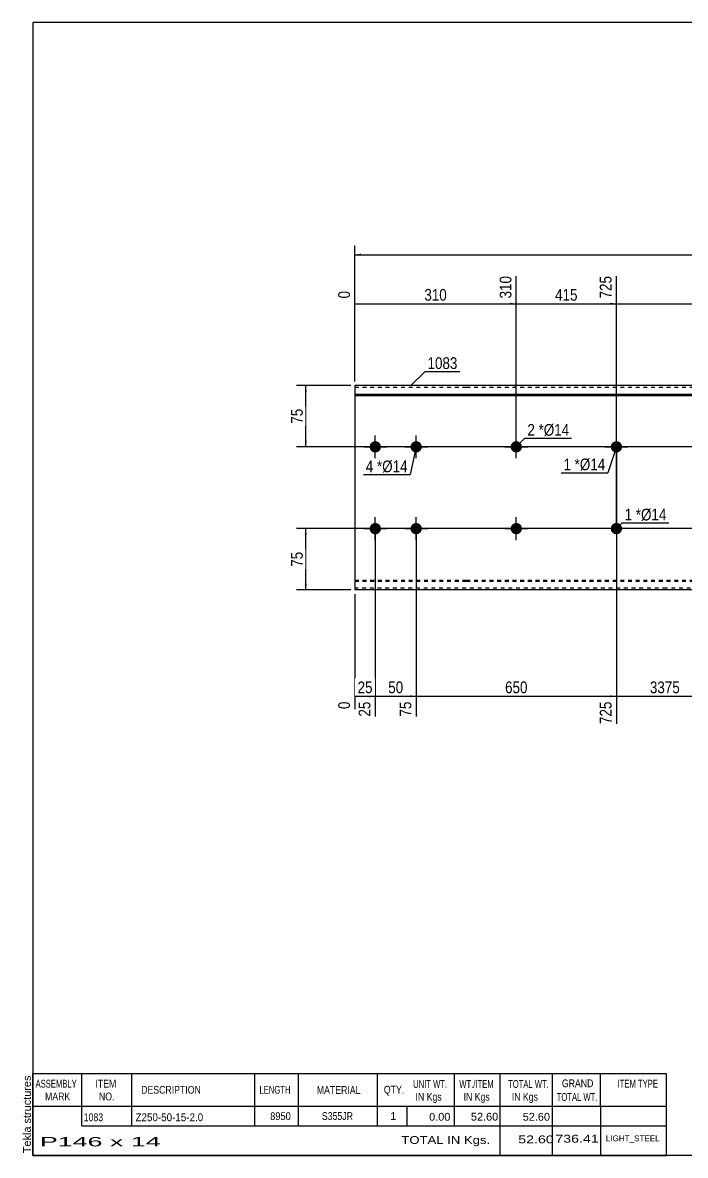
# Model space of a CAD drawing. Header units: millimetres. Extents: x -81 to 321, y -163 to 114.
# Drawn here: x -81.3 to 80.8, y -163.3 to 113.8 of the extents above; entities that cross this region are included whole.
import ezdxf

# ---------------------------------------------------------------- set-up
doc = ezdxf.new("R2010")
doc.units = ezdxf.units.MM
doc.linetypes.add('DXK_LINE_DOT1', pattern=[1.8814, 0.9407, -0.9407])
doc.styles.add('Arial', font='ARIAL.TTF', dxfattribs={"height": 0.2})
doc.styles.add('Arial Narrow', font='ARIALN.TTF', dxfattribs={"height": 0.2})

# ---------------------------------------------------------------- blocks, each defined once
blk = doc.blocks.new('Unknown-629082704-1729')
at = {"color": 5, "linetype": 'Continuous'}
for p, q in [((321.25, 113.75), (-78.75, 113.75)), ((-78.75, 113.75), (-78.75, -163.25)), ((321.25, -163.25), (321.25, 113.75)), ((-78.75, -163.25), (321.25, -163.25))]:
    blk.add_line(p, q, dxfattribs=at)
at = {"color": 174, "linetype": 'Continuous', "style": 'Arial'}
blk.add_text('Tekla structures', height=1.9102, rotation=90, dxfattribs=at).set_placement((-79.25, -162.75))
blk = doc.blocks.new('Part-629082704-1218 - 1203')
at = {"color": 2, "linetype": 'Continuous'}
for p, q in [((27.19, 25), (0, 25)), ((0, 25), (0, -25)), ((51.68, 25), (27.29, 25)), ((76.17, 25), (51.78, 25)), ((99.07, 25), (76.27, 25)), ((123.56, 25), (99.17, 25)), ((148.05, 25), (123.66, 25)), ((182.53, 25), (148.15, 25)), ((202.63, 25), (182.63, 25)), ((227.12, 25), (202.73, 25)), ((244.42, 25), (227.22, 25)), ((244.42, -25), (244.42, 25)), ((0, 22.88), (27.19, 22.88)), ((0, 22.6), (27.19, 22.6)), ((27.29, 22.88), (51.68, 22.88)), ((27.29, 22.6), (51.68, 22.6)), ((51.78, 22.88), (76.17, 22.88)), ((51.78, 22.6), (76.17, 22.6)), ((76.27, 22.88), (99.07, 22.88)), ((76.27, 22.6), (99.07, 22.6)), ((99.17, 22.88), (123.56, 22.88)), ((99.17, 22.6), (123.56, 22.6)), ((123.66, 22.88), (148.05, 22.88)), ((123.66, 22.6), (148.05, 22.6)), ((148.15, 22.88), (182.53, 22.88)), ((148.15, 22.6), (182.53, 22.6)), ((182.63, 22.88), (202.63, 22.88)), ((182.63, 22.6), (202.63, 22.6)), ((202.73, 22.88), (227.12, 22.88)), ((202.73, 22.6), (227.12, 22.6)), ((227.22, 22.88), (244.42, 22.88)), ((227.22, 22.6), (244.42, 22.6)), ((27.19, -25), (0, -25)), ((51.68, -25), (27.29, -25)), ((76.17, -25), (51.78, -25)), ((99.07, -25), (76.27, -25)), ((123.56, -25), (99.17, -25)), ((148.05, -25), (123.66, -25)), ((182.53, -25), (148.15, -25)), ((202.63, -25), (182.63, -25)), ((227.12, -25), (202.73, -25)), ((244.42, -25), (227.22, -25))]:
    blk.add_line(p, q, dxfattribs=at)
at = {"color": 7, "linetype": 'DXK_LINE_DOT1'}
for p, q in [((0, 24.6), (27.19, 24.6)), ((27.29, 24.6), (51.68, 24.6)), ((51.78, 24.6), (76.17, 24.6)), ((76.27, 24.6), (99.07, 24.6)), ((99.17, 24.6), (123.56, 24.6)), ((123.66, 24.6), (148.05, 24.6)), ((148.15, 24.6), (182.53, 24.6)), ((182.63, 24.6), (202.63, 24.6)), ((202.73, 24.6), (227.12, 24.6)), ((227.22, 24.6), (244.42, 24.6)), ((0, -22.6), (27.19, -22.6)), ((0, -22.88), (27.19, -22.88)), ((27.19, -24.6), (0, -24.6)), ((27.29, -22.6), (51.68, -22.6)), ((27.29, -22.88), (51.68, -22.88)), ((51.68, -24.6), (27.29, -24.6)), ((51.78, -22.6), (76.17, -22.6)), ((51.78, -22.88), (76.17, -22.88)), ((76.17, -24.6), (51.78, -24.6)), ((76.27, -22.6), (99.07, -22.6)), ((76.27, -22.88), (99.07, -22.88)), ((99.07, -24.6), (76.27, -24.6)), ((99.17, -22.6), (123.56, -22.6)), ((99.17, -22.88), (123.56, -22.88)), ((123.56, -24.6), (99.17, -24.6)), ((123.66, -22.6), (148.05, -22.6)), ((123.66, -22.88), (148.05, -22.88)), ((148.05, -24.6), (123.66, -24.6)), ((148.15, -22.6), (182.53, -22.6)), ((148.15, -22.88), (182.53, -22.88)), ((182.53, -24.6), (148.15, -24.6)), ((182.63, -22.6), (202.63, -22.6)), ((182.63, -22.88), (202.63, -22.88)), ((202.63, -24.6), (182.63, -24.6)), ((202.73, -22.6), (227.12, -22.6)), ((202.73, -22.88), (227.12, -22.88)), ((227.12, -24.6), (202.73, -24.6)), ((227.22, -22.6), (244.42, -22.6)), ((227.22, -22.88), (244.42, -22.88)), ((244.42, -24.6), (227.22, -24.6))]:
    blk.add_line(p, q, dxfattribs=at)
blk = doc.blocks.new('Bolt-629082704-1227 - 1203')
at = {"linetype": 'Continuous'}
for points in [[(3.6, 10, -1), (6.4, 10, -1)], [(13.6, 10, -1), (16.4, 10, -1)], [(3.6, -10, -1), (6.4, -10, -1)], [(13.6, -10, -1), (16.4, -10, -1)]]:
    blk.add_hatch(color=3, dxfattribs=at).paths.add_polyline_path(points)
at = {"color": 3, "linetype": 'Continuous'}
for p, q in [((5, 7.2), (5, 12.8)), ((15, 7.2), (15, 12.8)), ((2.2, 10), (7.8, 10)), ((12.2, 10), (17.8, 10)), ((5, -12.8), (5, -7.2)), ((15, -12.8), (15, -7.2)), ((2.2, -10), (7.8, -10)), ((12.2, -10), (17.8, -10))]:
    blk.add_line(p, q, dxfattribs=at)
blk = doc.blocks.new('Bolt-629082704-1228 - 1203')
at = {"linetype": 'Continuous'}
blk.add_hatch(color=3, dxfattribs=at).paths.add_polyline_path([(62.58, 10, -1), (65.38, 10, -1)])
at = {"color": 3, "linetype": 'Continuous'}
for p, q in [((63.98, 7.2), (63.98, 12.8)), ((61.18, 10), (66.78, 10))]:
    blk.add_line(p, q, dxfattribs=at)
blk = doc.blocks.new('Bolt-629082704-1229 - 1203')
at = {"linetype": 'Continuous'}
blk.add_hatch(color=3, dxfattribs=at).paths.add_polyline_path([(65.38, -10, -1), (62.58, -10, -1)])
at = {"color": 3, "linetype": 'Continuous'}
for p, q in [((63.98, -7.2), (63.98, -12.8)), ((66.78, -10), (61.18, -10))]:
    blk.add_line(p, q, dxfattribs=at)
blk = doc.blocks.new('Bolt-629082704-1230 - 1203')
at = {"linetype": 'Continuous'}
for points in [[(38.09, 10, -1), (40.89, 10, -1)], [(38.09, -10, -1), (40.89, -10, -1)]]:
    blk.add_hatch(color=3, dxfattribs=at).paths.add_polyline_path(points)
at = {"color": 3, "linetype": 'Continuous'}
for p, q in [((39.49, 7.2), (39.49, 12.8)), ((36.69, 10), (42.29, 10)), ((39.49, -12.8), (39.49, -7.2)), ((36.69, -10), (42.29, -10))]:
    blk.add_line(p, q, dxfattribs=at)
blk = doc.blocks.new('StraightDimension-629082704-1328 - 1203')
at = {"linetype": 'Continuous'}
for points in [[(-12.25, 23.5), (-12, 25), (-11.75, 23.5)], [(-11.75, 11.5), (-12, 10), (-12.25, 11.5)]]:
    blk.add_hatch(color=7, dxfattribs=at).paths.add_polyline_path(points)
at = {"color": 7, "linetype": 'Continuous'}
for p, q in [((-1, 25), (-14.25, 25)), ((-12, 10), (-12, 25)), ((110.36, 10), (-14.25, 10))]:
    blk.add_line(p, q, dxfattribs=at)
at = {"color": 0}
blk.add_wipeout([(-12.15, 19.93), (-16.35, 19.93), (-16.35, 15.07), (-12.15, 15.07)], dxfattribs=at)
at = {"color": 3, "style": 'Arial Narrow'}
blk.add_text('75', height=2.863, rotation=90.0002, dxfattribs=at).set_placement((-12.75, 15.67))
blk = doc.blocks.new('StraightDimension-629082704-1347 - 1203')
at = {"linetype": 'Continuous'}
for points in [[(1.5, 56.75), (0, 57), (1.5, 57.25)], [(242.92, 57.25), (244.42, 57), (242.92, 56.75)]]:
    blk.add_hatch(color=7, dxfattribs=at).paths.add_polyline_path(points)
at = {"color": 7, "linetype": 'Continuous'}
for p, q in [((0, 26), (0, 59.25)), ((244.42, 26), (244.42, 59.25)), ((0, 57), (244.42, 57))]:
    blk.add_line(p, q, dxfattribs=at)
at = {"color": 0}
blk.add_wipeout([(126.46, 57.15), (126.46, 61.35), (117.95, 61.35), (117.95, 57.15)], dxfattribs=at)
at = {"color": 3, "style": 'Arial Narrow'}
blk.add_text('8950', height=2.863, dxfattribs=at).set_placement((118.55, 57.75))
blk = doc.blocks.new('StraightDimension-629082704-1318 - 1203')
at = {"linetype": 'Continuous'}
blk.add_hatch(color=7, dxfattribs=at).paths.add_polyline_path([(37.99, 45.25), (39.49, 45), (37.99, 44.75)])
at = {"color": 7, "linetype": 'Continuous'}
for p, q in [((39.49, 11), (39.49, 51.78)), ((0, 26), (0, 48.13)), ((0, 45), (39.49, 45))]:
    blk.add_line(p, q, dxfattribs=at)
at = {"color": 0, "linetype": 'Continuous'}
for points in [[(38.89, 52.38), (34.69, 52.38), (34.69, 45.7), (38.89, 45.7)], [(-0.6, 48.73), (-4.8, 48.73), (-4.8, 45.7), (-0.6, 45.7)]]:
    blk.add_wipeout(points, dxfattribs=at)
at = {"color": 0}
blk.add_wipeout([(23.09, 45.15), (23.09, 49.35), (16.4, 49.35), (16.4, 45.15)], dxfattribs=at)
at = {"color": 3, "linetype": 'Continuous', "style": 'Arial Narrow'}
for s, height, p in [('310', 2.863, (38.29, 46.3)), ('0', 2.86, (-1.2, 46.3))]:
    blk.add_text(s, height=height, rotation=90.0002, dxfattribs=at).set_placement(p)
at = {"color": 3, "style": 'Arial Narrow'}
blk.add_text('310', height=2.863, dxfattribs=at).set_placement((17, 45.75))
blk = doc.blocks.new('StraightDimension-629082704-1270 - 1203')
at = {"linetype": 'Continuous'}
blk.add_hatch(color=7, dxfattribs=at).paths.add_polyline_path([(86.17, -50.75), (87.67, -51), (86.17, -51.25)])
at = {"color": 7, "linetype": 'Continuous'}
for p, q in [((63.98, 9), (63.98, -57.78)), ((87.67, -11), (87.67, -59.61)), ((63.98, -51), (87.67, -51))]:
    blk.add_line(p, q, dxfattribs=at)
at = {"color": 0}
blk.add_wipeout([(80.08, -50.85), (80.08, -46.65), (71.57, -46.65), (71.57, -50.85)], dxfattribs=at)
at = {"color": 0, "linetype": 'Continuous'}
blk.add_wipeout([(87.07, -51.7), (82.87, -51.7), (82.87, -60.21), (87.07, -60.21)], dxfattribs=at)
at = {"color": 3, "style": 'Arial Narrow'}
blk.add_text('3375', height=2.863, dxfattribs=at).set_placement((72.17, -50.25))
at = {"color": 3, "linetype": 'Continuous', "style": 'Arial Narrow'}
blk.add_text('4100', height=2.863, rotation=90.0002, dxfattribs=at).set_placement((86.47, -59.61))
blk = doc.blocks.new('StraightDimension-629082704-1271 - 1203')
at = {"linetype": 'Continuous'}
blk.add_hatch(color=7, dxfattribs=at).paths.add_polyline_path([(62.48, -50.75), (63.98, -51), (62.48, -51.25)])
at = {"color": 7, "linetype": 'Continuous'}
for p, q in [((63.98, 9), (63.98, -57.78)), ((15, -11), (15, -55.96)), ((15, -51), (63.98, -51))]:
    blk.add_line(p, q, dxfattribs=at)
at = {"color": 0}
blk.add_wipeout([(42.83, -50.85), (42.83, -46.65), (36.15, -46.65), (36.15, -50.85)], dxfattribs=at)
at = {"color": 0, "linetype": 'Continuous'}
blk.add_wipeout([(63.38, -51.7), (59.18, -51.7), (59.18, -58.38), (63.38, -58.38)], dxfattribs=at)
at = {"color": 3, "style": 'Arial Narrow'}
blk.add_text('650', height=2.863, dxfattribs=at).set_placement((36.75, -50.25))
at = {"color": 3, "linetype": 'Continuous', "style": 'Arial Narrow'}
blk.add_text('725', height=2.863, rotation=90.0002, dxfattribs=at).set_placement((62.78, -57.78))
blk = doc.blocks.new('StraightDimension-629082704-1272 - 1203')
at = {"linetype": 'Continuous'}
blk.add_hatch(color=7, dxfattribs=at).paths.add_polyline_path([(13.5, -50.75), (15, -51), (13.5, -51.25)])
at = {"color": 7, "linetype": 'Continuous'}
for p, q in [((5, -11), (5, -55.96)), ((15, -11), (15, -55.96)), ((5, -51), (15, -51))]:
    blk.add_line(p, q, dxfattribs=at)
at = {"color": 0}
blk.add_wipeout([(12.43, -50.85), (12.43, -46.65), (7.57, -46.65), (7.57, -50.85)], dxfattribs=at)
at = {"color": 3, "style": 'Arial Narrow'}
blk.add_text('50', height=2.863, dxfattribs=at).set_placement((8.17, -50.25))
at = {"color": 0, "linetype": 'Continuous'}
blk.add_wipeout([(14.4, -51.7), (10.2, -51.7), (10.2, -56.56), (14.4, -56.56)], dxfattribs=at)
at = {"color": 3, "linetype": 'Continuous', "style": 'Arial Narrow'}
blk.add_text('75', height=2.863, rotation=90.0002, dxfattribs=at).set_placement((13.8, -55.96))
blk = doc.blocks.new('StraightDimension-629082704-1273 - 1203')
at = {"linetype": 'Continuous'}
blk.add_hatch(color=7, dxfattribs=at).paths.add_polyline_path([(3.5, -50.75), (5, -51), (3.5, -51.25)])
at = {"color": 7, "linetype": 'Continuous'}
for p, q in [((5, -11), (5, -55.96)), ((0, -26), (0, -54.13)), ((0, -51), (5, -51))]:
    blk.add_line(p, q, dxfattribs=at)
at = {"color": 0}
blk.add_wipeout([(4.93, -50.85), (4.93, -46.65), (0.07, -46.65), (0.07, -50.85)], dxfattribs=at)
at = {"color": 3, "style": 'Arial Narrow'}
blk.add_text('25', height=2.863, dxfattribs=at).set_placement((0.67, -50.25))
at = {"color": 0, "linetype": 'Continuous'}
blk.add_wipeout([(4.4, -51.7), (0.2, -51.7), (0.2, -56.56), (4.4, -56.56)], dxfattribs=at)
at = {"color": 3, "linetype": 'Continuous', "style": 'Arial Narrow'}
blk.add_text('25', height=2.863, rotation=90.0002, dxfattribs=at).set_placement((3.8, -55.96))
at = {"color": 0, "linetype": 'Continuous'}
blk.add_wipeout([(-0.6, -51.7), (-4.8, -51.7), (-4.8, -54.73), (-0.6, -54.73)], dxfattribs=at)
at = {"color": 3, "linetype": 'Continuous', "style": 'Arial Narrow'}
blk.add_text('0', height=2.86, rotation=90.0002, dxfattribs=at).set_placement((-1.2, -54.13))
blk = doc.blocks.new('StraightDimension-629082704-1316 - 1203')
at = {"linetype": 'Continuous'}
blk.add_hatch(color=7, dxfattribs=at).paths.add_polyline_path([(242.92, 45.25), (244.42, 45), (242.92, 44.75)])
at = {"color": 7, "linetype": 'Continuous'}
for p, q in [((244.42, 26), (244.42, 53.61)), ((63.98, -9), (63.98, 51.78)), ((63.98, 45), (244.42, 45))]:
    blk.add_line(p, q, dxfattribs=at)
at = {"color": 0, "linetype": 'Continuous'}
blk.add_wipeout([(243.82, 54.21), (239.62, 54.21), (239.62, 45.7), (243.82, 45.7)], dxfattribs=at)
at = {"color": 0}
blk.add_wipeout([(158.45, 45.15), (158.45, 49.35), (149.94, 49.35), (149.94, 45.15)], dxfattribs=at)
at = {"color": 3, "linetype": 'Continuous', "style": 'Arial Narrow'}
blk.add_text('8950', height=2.863, rotation=90.0002, dxfattribs=at).set_placement((243.22, 46.3))
at = {"color": 3, "style": 'Arial Narrow'}
blk.add_text('8225', height=2.863, dxfattribs=at).set_placement((150.54, 45.75))
blk = doc.blocks.new('StraightDimension-629082704-1317 - 1203')
at = {"linetype": 'Continuous'}
blk.add_hatch(color=7, dxfattribs=at).paths.add_polyline_path([(62.48, 45.25), (63.98, 45), (62.48, 44.75)])
at = {"color": 7, "linetype": 'Continuous'}
for p, q in [((39.49, 11), (39.49, 51.78)), ((63.98, -9), (63.98, 51.78)), ((39.49, 45), (63.98, 45))]:
    blk.add_line(p, q, dxfattribs=at)
at = {"color": 0, "linetype": 'Continuous'}
blk.add_wipeout([(63.38, 52.38), (59.18, 52.38), (59.18, 45.7), (63.38, 45.7)], dxfattribs=at)
at = {"color": 0}
blk.add_wipeout([(55.07, 45.15), (55.07, 49.35), (48.39, 49.35), (48.39, 45.15)], dxfattribs=at)
at = {"color": 3, "linetype": 'Continuous', "style": 'Arial Narrow'}
blk.add_text('725', height=2.863, rotation=90.0002, dxfattribs=at).set_placement((62.78, 46.3))
at = {"color": 3, "style": 'Arial Narrow'}
blk.add_text('415', height=2.863, dxfattribs=at).set_placement((48.99, 45.75))
blk = doc.blocks.new('StraightDimension-629082704-1338 - 1203')
at = {"linetype": 'Continuous'}
for points in [[(-12.25, -11.5), (-12, -10), (-11.75, -11.5)], [(-11.75, -23.5), (-12, -25), (-12.25, -23.5)]]:
    blk.add_hatch(color=7, dxfattribs=at).paths.add_polyline_path(points)
at = {"color": 7, "linetype": 'Continuous'}
for p, q in [((110.36, -10), (-14.25, -10)), ((-12, -25), (-12, -10)), ((-1, -25), (-14.25, -25))]:
    blk.add_line(p, q, dxfattribs=at)
at = {"color": 0}
blk.add_wipeout([(-12.15, -15.07), (-16.35, -15.07), (-16.35, -19.93), (-12.15, -19.93)], dxfattribs=at)
at = {"color": 3, "style": 'Arial Narrow'}
blk.add_text('75', height=2.863, rotation=90.0002, dxfattribs=at).set_placement((-12.75, -19.33))
blk = doc.blocks.new('CBS_BOM-629082704-1751')
at = {"color": 7, "linetype": 'Continuous'}
for p, q in [((-78.78, -151.28), (-78.78, -143.28)), ((-78.78, -143.28), (76.14, -143.28)), ((-66.78, -151.28), (-66.78, -143.28)), ((-54.59, -151.28), (-54.59, -143.28)), ((-24.43, -151.28), (-24.43, -143.28)), ((-13.75, -151.28), (-13.75, -143.28)), ((5.57, -151.28), (5.57, -143.28)), ((24.37, -151.28), (24.37, -143.28)), ((35.58, -151.28), (35.58, -143.28)), ((48.37, -151.28), (48.37, -143.28)), ((60.12, -151.28), (60.12, -143.28)), ((76.14, -143.29), (76.14, -151.27)), ((-78.78, -151.28), (76.14, -151.28)), ((-78.78, -156.08), (-78.78, -151.28)), ((-66.78, -156.08), (-66.78, -151.28)), ((-54.59, -156.08), (-54.59, -151.28)), ((-24.43, -156.08), (-24.43, -151.28)), ((-13.75, -156.08), (-13.75, -151.28)), ((5.57, -156.08), (5.57, -151.28)), ((12.83, -156.08), (12.83, -151.28)), ((24.37, -156.08), (24.37, -151.28)), ((35.58, -156.08), (35.58, -151.28)), ((48.37, -156.08), (48.37, -151.28)), ((60.14, -156.08), (60.14, -151.28)), ((76.14, -151.28), (76.14, -156.08)), ((-78.78, -163.28), (-78.78, -156.1)), ((-66.78, -156.08), (76.14, -156.08)), ((35.58, -163.28), (35.58, -156.1)), ((48.37, -163.28), (48.37, -156.1)), ((60.18, -163.28), (60.18, -156.1)), ((76.14, -156.08), (76.14, -163.28)), ((-78.78, -163.28), (76.14, -163.28))]:
    blk.add_line(p, q, dxfattribs=at)
at = {"color": 3, "linetype": 'Continuous', "style": 'Arial'}
for s, height, width, p in [('ASSEMBLY', 1.91, 0.7, (-78.1, -146.71)), ('ITEM', 1.91, 0.8, (-63.45, -146.71)), ('DESCRIPTION', 1.9102, 0.8, (-52.27, -148.21)), ('LENGTH', 1.91, 0.7, (-23.32, -148.21)), ('MATERIAL', 1.91, 0.8, (-9.3, -148.26)), ('QTY.', 1.91, 0.8, (7.09, -148.18)), ('UNIT WT.', 1.91, 0.7, (14.26, -146.78)), ('WT./ITEM', 1.91, 0.7, (25.55, -146.78)), ('TOTAL WT.', 1.91, 0.7, (37.49, -146.78)), ('GRAND', 1.91, 0.8, (50.64, -146.62)), ('ITEM TYPE', 1.91, 0.7, (64.28, -146.7)), ('MARK', 1.91, 0.8, (-75.78, -149.84)), ('NO.', 1.91, 0.8, (-62.6, -149.84)), ('IN Kgs', 1.91, 0.8, (14.84, -149.92)), ('IN Kgs', 1.91, 0.8, (26.59, -149.92)), ('IN Kgs', 1.91, 0.8, (38.38, -149.92)), ('TOTAL WT.', 1.91, 0.7, (49.38, -149.96))]:
    blk.add_text(s, height=height, dxfattribs=dict(at, width=width)).set_placement(p)
at = {"color": 7, "linetype": 'Continuous', "style": 'Arial'}
for s, height, width, p in [('1083', 1.91, 0.8, (-66.32, -154.93)), ('Z250-50-15-2.0', 1.9102, 0.9, (-53.65, -154.93)), ('8950', 1.91, 0.85, (-20.71, -154.65)), ('S355JR', 1.91, 0.8, (-8.06, -154.62))]:
    blk.add_text(s, height=height, dxfattribs=dict(at, width=width)).set_placement(p)
for s, p in [('1', (8.66, -154.62)), ('0.00', (18.17, -154.81)), ('52.60', (28.39, -154.78)), ('52.60', (41.06, -154.81))]:
    blk.add_text(s, height=1.91, dxfattribs=at).set_placement(p)
at = {"color": 6, "linetype": 'Continuous', "style": 'Arial'}
for s, height, width, p in [('P146 x 14', 2.292, 2.05, (-77.06, -161.09)), ('TOTAL IN Kgs.', 1.9102, 1.2, (11.38, -160.48)), ('52.60', 1.91, 1.3, (39.97, -160.33)), ('736.41', 1.91, 1.3, (49.04, -160.17))]:
    blk.add_text(s, height=height, dxfattribs=dict(at, width=width)).set_placement(p)
blk.add_text('LIGHT_STEEL', height=1.4135, dxfattribs=at).set_placement((61.39, -159.83))
blk = doc.blocks.new('Mark-629082704-1350 - 1203')
at = {"color": 0}
blk.add_wipeout([(25.09, 29.04), (25.09, 32.04), (17.78, 32.04), (17.78, 29.04)], dxfattribs=at)
blk.add_wipeout([(25.09, 29.04), (25.09, 32.04), (17.78, 32.04), (17.78, 29.04)], dxfattribs=at)
at = {"color": 7, "linetype": 'Continuous'}
for p, q in [((13.65, 24.9), (17.18, 28.44)), ((17.18, 28.44), (25.69, 28.44))]:
    blk.add_line(p, q, dxfattribs=at)
at = {"color": 3, "style": 'Arial Narrow'}
blk.add_text('1083', height=2.863, dxfattribs=at).set_placement((17.78, 29.04))
blk = doc.blocks.new('Mark-629082704-1376 - 1203')
at = {"color": 0}
blk.add_wipeout([(4.51, 3.8), (4.51, 6.8), (2.68, 6.8), (2.68, 3.8)], dxfattribs=at)
blk.add_wipeout([(4.51, 3.8), (4.51, 6.8), (2.68, 6.8), (2.68, 3.8)], dxfattribs=at)
blk.add_wipeout([(6.69, 3.8), (6.69, 6.8), (5.41, 6.8), (5.41, 3.8)], dxfattribs=at)
blk.add_wipeout([(6.69, 3.8), (6.69, 6.8), (5.41, 6.8), (5.41, 3.8)], dxfattribs=at)
at = {"color": 3, "style": 'Arial Narrow'}
blk.add_text('4', height=2.86, dxfattribs=at).set_placement((2.68, 3.8))
at = {"color": 0}
blk.add_wipeout([(12.9, 3.8), (12.9, 6.8), (6.69, 6.8), (6.69, 3.8)], dxfattribs=at)
blk.add_wipeout([(12.9, 3.8), (12.9, 6.8), (6.69, 6.8), (6.69, 3.8)], dxfattribs=at)
at = {"color": 7, "linetype": 'Continuous'}
for p in [(15, 10), (2.08, 3.2)]:
    blk.add_line(p, (13.5, 3.2), dxfattribs=at)
at = {"color": 3, "style": 'Arial Narrow'}
for s, height, p in [('*', 2.86, (5.41, 3.8)), ('Ø14', 2.863, (6.69, 3.8))]:
    blk.add_text(s, height=height, dxfattribs=at).set_placement(p)
blk = doc.blocks.new('Mark-629082704-1377 - 1203')
at = {"color": 0}
blk.add_wipeout([(52.86, 4.28), (52.86, 7.28), (51.04, 7.28), (51.04, 4.28)], dxfattribs=at)
blk.add_wipeout([(52.86, 4.28), (52.86, 7.28), (51.04, 7.28), (51.04, 4.28)], dxfattribs=at)
blk.add_wipeout([(55.04, 4.28), (55.04, 7.28), (53.76, 7.28), (53.76, 4.28)], dxfattribs=at)
blk.add_wipeout([(55.04, 4.28), (55.04, 7.28), (53.76, 7.28), (53.76, 4.28)], dxfattribs=at)
at = {"color": 3, "style": 'Arial Narrow'}
blk.add_text('1', height=2.86, dxfattribs=at).set_placement((51.04, 4.28))
at = {"color": 0}
blk.add_wipeout([(61.25, 4.28), (61.25, 7.28), (55.04, 7.28), (55.04, 4.28)], dxfattribs=at)
blk.add_wipeout([(61.25, 4.28), (61.25, 7.28), (55.04, 7.28), (55.04, 4.28)], dxfattribs=at)
at = {"color": 7, "linetype": 'Continuous'}
for p in [(63.98, 10), (50.44, 3.68)]:
    blk.add_line(p, (61.85, 3.68), dxfattribs=at)
at = {"color": 3, "style": 'Arial Narrow'}
for s, height, p in [('*', 2.86, (53.76, 4.28)), ('Ø14', 2.863, (55.04, 4.28))]:
    blk.add_text(s, height=height, dxfattribs=at).set_placement(p)
blk = doc.blocks.new('Mark-629082704-1378 - 1203')
at = {"color": 0}
blk.add_wipeout([(67.82, -7.99), (67.82, -4.99), (65.99, -4.99), (65.99, -7.99)], dxfattribs=at)
blk.add_wipeout([(67.82, -7.99), (67.82, -4.99), (65.99, -4.99), (65.99, -7.99)], dxfattribs=at)
at = {"color": 7, "linetype": 'Continuous'}
blk.add_line((63.98, -10), (65.39, -8.59), dxfattribs=at)
at = {"color": 0}
blk.add_wipeout([(70, -7.99), (70, -4.99), (68.72, -4.99), (68.72, -7.99)], dxfattribs=at)
blk.add_wipeout([(70, -7.99), (70, -4.99), (68.72, -4.99), (68.72, -7.99)], dxfattribs=at)
at = {"color": 3, "style": 'Arial Narrow'}
blk.add_text('1', height=2.86, dxfattribs=at).set_placement((65.99, -7.99))
at = {"color": 0}
blk.add_wipeout([(76.21, -7.99), (76.21, -4.99), (70, -4.99), (70, -7.99)], dxfattribs=at)
blk.add_wipeout([(76.21, -7.99), (76.21, -4.99), (70, -4.99), (70, -7.99)], dxfattribs=at)
at = {"color": 7, "linetype": 'Continuous'}
blk.add_line((65.39, -8.59), (76.81, -8.59), dxfattribs=at)
at = {"color": 3, "style": 'Arial Narrow'}
for s, height, p in [('*', 2.86, (68.72, -7.99)), ('Ø14', 2.863, (70, -7.99))]:
    blk.add_text(s, height=height, dxfattribs=at).set_placement(p)
blk = doc.blocks.new('Mark-629082704-1379 - 1203')
at = {"color": 0}
blk.add_wipeout([(44.04, 12.72), (44.04, 15.72), (42.21, 15.72), (42.21, 12.72)], dxfattribs=at)
blk.add_wipeout([(44.04, 12.72), (44.04, 15.72), (42.21, 15.72), (42.21, 12.72)], dxfattribs=at)
at = {"color": 7, "linetype": 'Continuous'}
blk.add_line((39.49, 10), (41.61, 12.12), dxfattribs=at)
at = {"color": 0}
blk.add_wipeout([(46.21, 12.72), (46.21, 15.72), (44.94, 15.72), (44.94, 12.72)], dxfattribs=at)
blk.add_wipeout([(46.21, 12.72), (46.21, 15.72), (44.94, 15.72), (44.94, 12.72)], dxfattribs=at)
at = {"color": 3, "style": 'Arial Narrow'}
blk.add_text('2', height=2.86, dxfattribs=at).set_placement((42.21, 12.72))
at = {"color": 0}
blk.add_wipeout([(52.43, 12.72), (52.43, 15.72), (46.21, 15.72), (46.21, 12.72)], dxfattribs=at)
blk.add_wipeout([(52.43, 12.72), (52.43, 15.72), (46.21, 15.72), (46.21, 12.72)], dxfattribs=at)
at = {"color": 7, "linetype": 'Continuous'}
blk.add_line((41.61, 12.12), (53.03, 12.12), dxfattribs=at)
at = {"color": 3, "style": 'Arial Narrow'}
for s, height, p in [('*', 2.86, (44.94, 12.72)), ('Ø14', 2.863, (46.21, 12.72))]:
    blk.add_text(s, height=height, dxfattribs=at).set_placement(p)

msp = doc.modelspace()

# ---------------------------------------------------------------- block references
for name in ['Unknown-629082704-1729', 'Part-629082704-1218 - 1203', 'Bolt-629082704-1227 - 1203', 'Bolt-629082704-1230 - 1203', 'Bolt-629082704-1228 - 1203', 'Bolt-629082704-1229 - 1203', 'CBS_BOM-629082704-1751']:
    msp.add_blockref(name, (0, 0))

# ---------------------------------------------------------------- next in the draw order: block references
msp.add_blockref('StraightDimension-629082704-1328 - 1203', (0, 0))

# ---------------------------------------------------------------- next in the draw order: block references
for name in ['StraightDimension-629082704-1347 - 1203', 'StraightDimension-629082704-1270 - 1203']:
    msp.add_blockref(name, (0, 0))

# ---------------------------------------------------------------- next in the draw order: block references
for name in ['StraightDimension-629082704-1318 - 1203', 'StraightDimension-629082704-1271 - 1203']:
    msp.add_blockref(name, (0, 0))

# ---------------------------------------------------------------- next in the draw order: block references
for name in ['StraightDimension-629082704-1316 - 1203', 'Mark-629082704-1350 - 1203', 'Mark-629082704-1376 - 1203', 'StraightDimension-629082704-1272 - 1203']:
    msp.add_blockref(name, (0, 0))

# ---------------------------------------------------------------- next in the draw order: block references
for name in ['StraightDimension-629082704-1317 - 1203', 'StraightDimension-629082704-1273 - 1203']:
    msp.add_blockref(name, (0, 0))

# ---------------------------------------------------------------- next in the draw order: block references
for name in ['Mark-629082704-1377 - 1203', 'StraightDimension-629082704-1338 - 1203']:
    msp.add_blockref(name, (0, 0))

# ---------------------------------------------------------------- next in the draw order: block references
for name in ['Mark-629082704-1379 - 1203', 'Mark-629082704-1378 - 1203']:
    msp.add_blockref(name, (0, 0))

doc.saveas('drawing.dxf')
